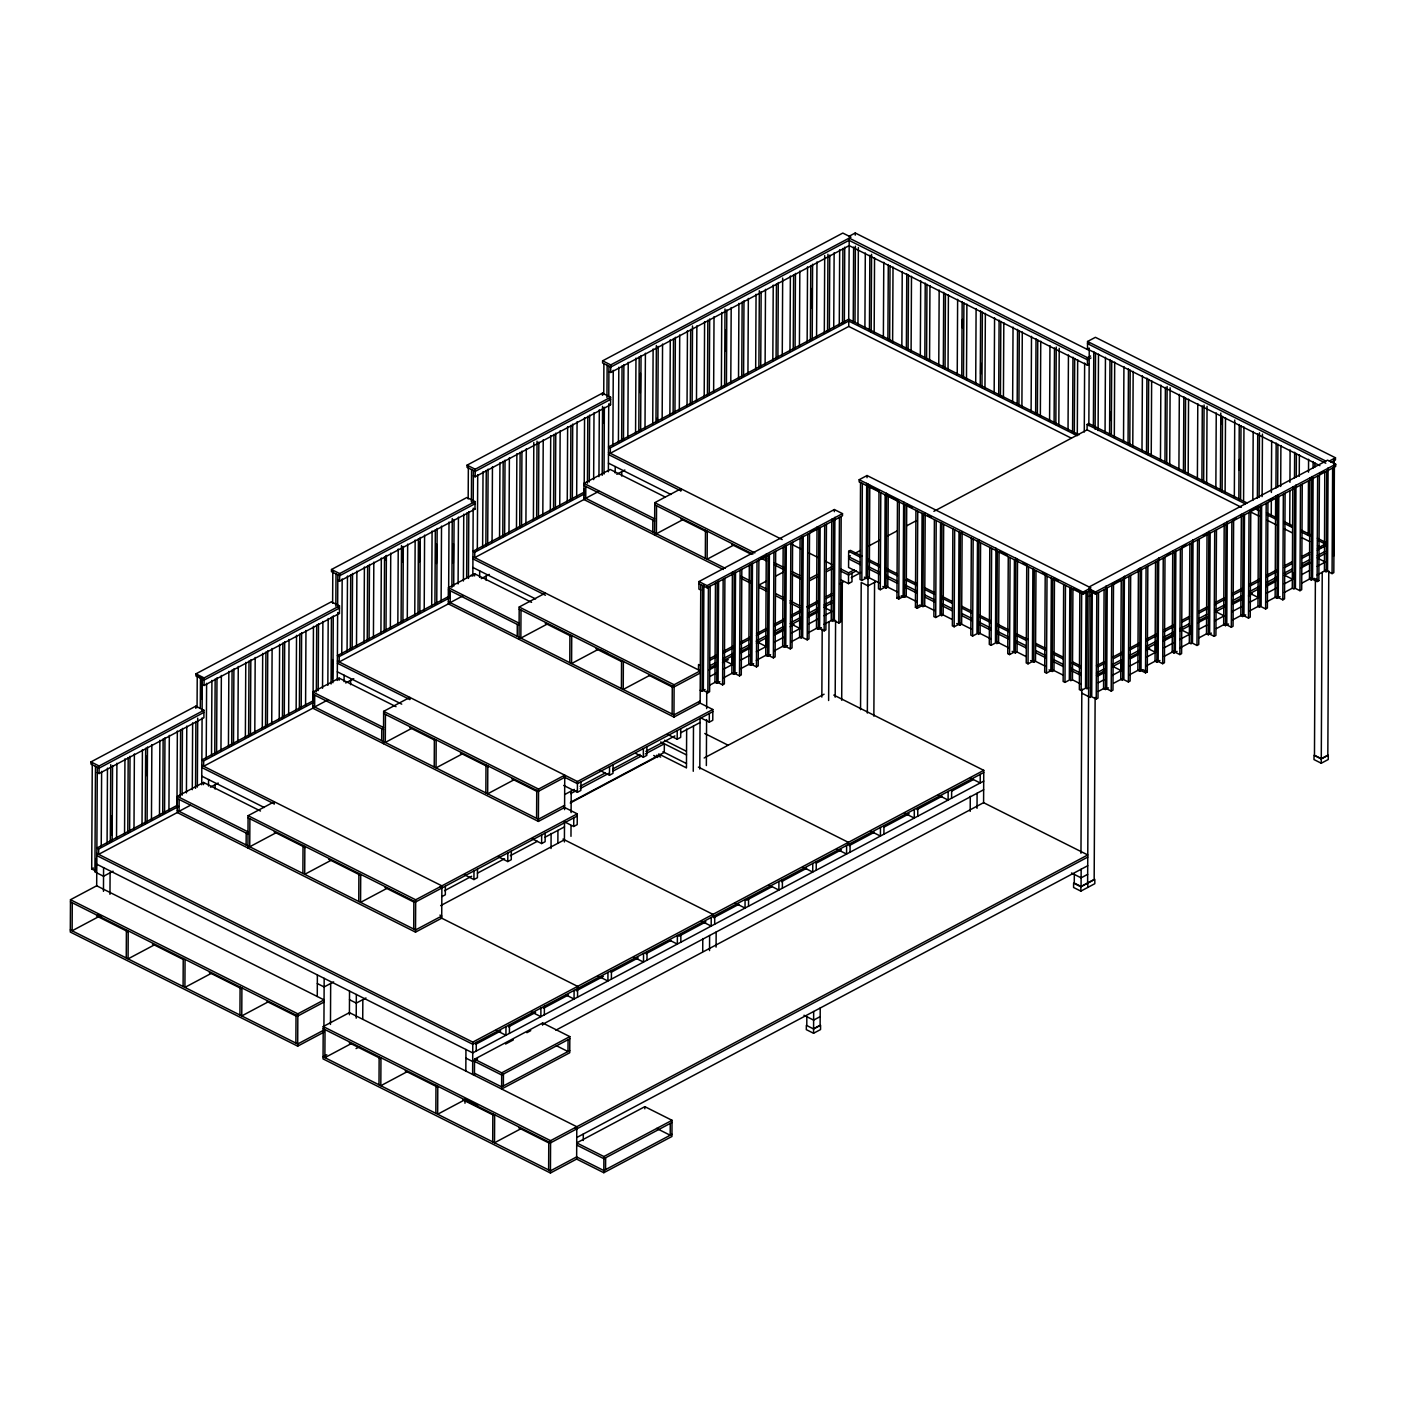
<?xml version="1.0" encoding="UTF-8"?>
<svg xmlns="http://www.w3.org/2000/svg" width="1406" height="1406" viewBox="0 0 1406 1406"><rect width="100%" height="100%" fill="white"/><g stroke="black" fill="none" stroke-linecap="round" stroke-linejoin="round"><path stroke-width="1.5" d="M70.476 899.717L297.844 1013.831L324.048 999.894L96.68 885.78L70.476 899.717L70.3 932.037L297.685 1046.152L323.89 1032.215M72.268 902.775L72.128 930.79L98.332 916.853M97.26 772.632L99.07 773.546L203.888 717.798L203.923 710.258L195.768 706.163L90.968 761.911L90.951 764.073L99.105 768.151L203.923 712.403M96.311 858.31L96.241 871.245L91.706 868.961L92.269 763.37M95.485 766.34L94.923 871.931L103.534 876.254L113.06 871.193M96.68 885.78L97.295 767.254M178.72 806.394L98.684 848.978L98.648 854.356L178.685 811.789M99.07 773.546L99.123 766.006L203.923 710.258M101.232 846.816L101.619 771.384M103.464 891.334L103.587 867.643M107.084 843.6L107.471 768.168M109.967 894.321L110.09 872.775M110.318 842.264L110.74 764.671M111.672 835.094L111.777 815.691M112.146 841.016L112.55 765.585M116.522 838.679L116.909 763.265M124.554 834.303L124.941 758.871M126.259 957.961L126.399 929.946M127.788 832.967L128.192 757.535M128.21 930.86L128.069 958.874L154.273 944.937M129.616 831.719L130.02 756.287M133.992 829.399L134.378 753.967M142.024 825.006L142.41 749.591M145.257 823.67L145.662 748.238M146.822 775.567L146.927 756.164M147.085 822.422L147.489 747.008M151.461 820.102L151.848 744.67M159.493 815.726L159.88 740.294M162.727 814.373L163.131 738.958M164.555 813.143L164.959 737.711M168.931 810.805L169.318 735.391M176.963 806.429L177.349 730.997M260.479 811.016L203.554 782.439L177.349 796.376L177.261 812.545L415.508 932.125L441.712 918.188L441.888 885.85L201.831 765.374M179.142 799.452L179.089 811.297L190.32 805.322M180.249 796.464L180.601 729.661M182.077 795.216L182.429 728.413M183.096 986.485L183.237 958.47M185.047 959.384L184.907 987.399L211.111 973.462M186.436 792.896L186.787 726.094M192.288 789.68L192.64 722.877M195.539 788.344L195.891 721.524M195.768 708.308L195.768 706.163M202.253 684.564L204.063 685.478L339.444 613.455L339.479 605.916L331.324 601.821L195.944 673.843L195.926 675.987L204.081 680.082L339.479 608.077L337.668 607.164M197.068 707.622L197.244 675.302L201.779 677.569M197.35 787.096L197.719 718.132M200.302 708.431L200.46 678.272M201.656 699.116L201.761 679.731M201.726 784.776L202.077 717.956M202.113 711.506L202.271 679.168M203.536 784.601L203.554 782.439M313.907 702.262L203.659 760.892L203.642 766.288L313.872 707.64M204.063 685.478L204.098 677.92L339.479 605.916M206.207 758.748L206.612 683.316M208.527 786.024L208.563 779.557M211.515 755.813L211.919 680.381M214.767 754.477L215.153 679.045M215.048 789.012L215.065 784.689M216.594 753.229L216.981 677.797M220.953 750.909L221.357 675.478M228.44 746.814L228.844 671.383M231.691 745.461L232.078 670.047M233.501 744.231L233.906 668.799M237.878 741.893L238.264 666.479M239.934 1015.027L240.092 986.994M241.902 987.908L241.762 1015.923L267.948 1001.986M245.365 737.816L245.769 662.384M246.12 844.953L246.191 833.09M247.931 848.011L248.089 815.691L274.293 801.754L274.293 803.898M248.616 736.463L249.003 661.048M249.899 818.749L249.741 846.764L275.945 832.827M250.426 735.215L250.83 659.801M254.802 732.895L255.189 657.481M262.289 728.8L262.694 653.386M265.541 727.464L265.927 652.033M267.351 726.217L267.755 650.802M271.727 723.897L272.114 648.465M279.214 719.802L279.601 644.37M282.448 718.466L282.852 643.034M284.276 717.218L284.68 641.786M288.652 714.898L289.038 639.466M296.139 710.803L296.525 635.371M295.875 1043.094L296.033 1015.079M299.373 709.468L299.777 634.036M297.685 1046.152L297.844 1013.831M301.2 708.22L301.605 632.788M302.888 873.442L303.046 845.428M304.856 846.324L304.698 874.339L330.902 860.402M305.577 705.9L305.963 630.468M396.017 706.673L339.11 678.114L312.905 692.051L312.817 708.202L538.393 821.42L564.597 807.483M313.063 701.805L313.45 626.373M314.698 695.109L314.645 706.972L327.739 699.995M316.35 691.84L316.702 625.037M318.178 690.592L318.512 623.789M317.264 996.485L317.369 974.938M322.536 688.272L322.888 621.47M576.636 1159.3L576.794 1126.733L349.426 1012.619L323.222 1026.556L323.046 1058.894L550.431 1173.008L576.636 1159.071L603.807 1172.709L671.945 1136.47L672.015 1120.301L644.844 1106.663L576.724 1142.902L603.895 1156.54L672.015 1120.301M323.89 1032.443L324.171 978.348M325.014 1029.631L324.874 1057.646L351.078 1043.709M327.844 685.337L328.196 618.535M337.809 580.221L339.619 581.135L475 509.13L475.035 501.573L466.88 497.496L331.5 569.5L331.482 571.662L339.637 575.739L475.017 503.735M331.078 684.001L331.429 617.199M330.463 1024.429L330.674 983.479M332.624 603.279L332.8 570.959M332.414 678.993L332.519 659.607M332.906 682.754L333.257 615.951M335.841 606.25L336.016 573.929M337.282 680.434L337.633 613.631M337.668 605.002L337.827 574.843M339.092 680.258L339.11 678.114M449.463 597.919L339.215 656.567L339.197 661.945L449.428 603.315M339.619 581.135L339.654 573.595L475.035 501.573M341.763 654.405L342.168 578.973M344.083 681.682L344.119 675.231M347.071 651.47L347.475 576.056M350.322 650.134L350.709 574.702M350.604 684.669L350.621 680.363M349.409 1014.78L349.532 991.072M352.133 648.887L352.537 573.455M356.509 646.567L356.896 571.135M356.21 1018.19L356.333 994.481M358.758 901.474L358.899 873.46M360.709 874.374L360.569 902.388L386.773 888.451M363.996 642.472L364.4 567.04M362.73 1019.016L362.836 999.613M367.247 641.136L367.634 565.704M369.057 639.888L369.462 564.456M373.434 637.568L373.82 562.136M380.921 633.473L381.325 558.041M379.005 1084.799L379.145 1056.785M381.676 740.611L381.747 728.765M380.956 1057.699L380.815 1085.713L407.019 1071.776M383.486 743.669L383.645 711.348L409.849 697.411L409.831 699.573M384.154 632.138L384.559 556.706M385.842 560.326L385.877 556.003M385.455 714.406L385.297 742.421L411.501 728.484M385.982 630.89L386.386 555.458M390.358 628.57L390.745 553.138M397.845 624.475L398.232 549.043M401.079 623.122L401.501 545.546M402.714 562.084L402.784 547.004M402.907 621.891L403.311 546.459M407.283 619.554L407.67 544.14M414.77 615.476L415.157 540.045M413.716 929.05L413.856 901.035M415.508 932.125L415.684 899.787L577.268 813.846L577.216 824.619L573.718 826.482L563.964 821.579M418.004 614.123L418.408 538.709M419.586 561.715L419.691 542.312M419.832 612.875L420.236 537.461M424.208 610.555L424.594 535.141M431.695 606.461L432.081 531.046M434.929 605.125L435.333 529.693M434.226 766.973L434.366 738.958M436.458 563.49L436.563 544.087M436.756 603.877L437.143 528.463M436.176 739.872L436.036 767.887L462.24 753.95M435.842 1113.341L435.983 1085.327M437.793 1086.223L437.653 1114.237L463.857 1100.3M441.115 601.557L441.519 526.125M445.368 886.149L445.333 894.778L441.836 896.624M531.573 602.348L474.666 573.771L448.461 587.708L448.373 603.877L673.949 717.078L700.135 703.141M448.619 597.462L449.006 522.048M450.254 590.784L450.201 602.629L463.295 595.652M451.906 587.497L452.257 518.55M453.33 563.103L453.435 543.7M453.716 586.267L454.068 519.447M458.092 583.929L458.444 517.127M463.4 581.012L463.752 514.192M473.347 475.896L475.158 476.792L610.555 404.787L610.591 397.248L602.436 393.153L467.056 465.158L467.038 467.319L475.193 471.414L610.573 399.392L608.763 398.496M466.651 577.515L466.985 512.856M464.982 1103.253L465.017 1098.947L477.689 1105.309M468.18 498.954L468.356 466.616M465.825 1071.038L465.948 1049.491M468.462 578.428L468.813 511.608M471.397 501.924L471.572 469.586M473.172 509.288L472.838 576.091L471.01 575.195M473.207 502.821L473.383 470.5M474.648 575.933L474.666 573.771M585.019 493.594L474.771 552.224L474.736 557.62L584.984 498.972M475.158 476.792L475.21 469.252L610.591 397.248M472.627 1074.465L472.785 1042.127L983.761 770.347L983.585 802.668L555.845 1030.194M464.173 874.655L473.927 879.558L473.98 870.947M474.437 1075.362L474.525 1059.21L542.646 1022.97L569.817 1036.609L569.746 1052.76L501.608 1089L501.696 1072.848L569.817 1036.609M477.319 550.062L477.724 474.648M476.23 1051.055L476.283 1042.426M477.478 869.084L477.425 877.696L473.927 879.558M479.639 577.356L479.674 570.889M482.627 547.145L483.031 471.713M485.878 545.792L486.265 470.377M486.16 580.397L486.177 576.021M485.861 792.896L486.001 764.882M487.689 544.544L488.093 469.129M487.812 765.795L487.671 793.81L513.875 779.873M492.065 542.224L492.452 466.81M492.698 1141.865L492.838 1113.851M494.648 1114.765L494.508 1142.779L520.712 1128.842M499.552 538.129L499.938 462.715M502.786 536.793L503.19 461.361M504.613 535.545L505.018 460.131M503.366 1085.924L503.436 1074.061M505.967 1026.626L505.932 1035.255L496.142 1030.334M508.99 533.226L509.376 457.794M498.023 856.658L507.777 861.562L507.83 852.932M509.429 1033.392L509.464 1024.781M511.309 851.069L511.274 859.699L507.777 861.562M516.477 529.131L516.863 453.716M517.232 636.268L517.285 624.422M519.025 639.343L519.201 607.005L545.405 593.068M519.71 527.795L520.115 452.363M520.993 610.081L520.853 638.096L547.057 624.159M521.538 526.547L521.942 451.115M525.914 524.227L526.301 448.795M533.401 520.132L533.805 442.556M536.635 518.796L537.039 441.22M536.582 818.362L536.74 790.348M538.463 517.549L538.85 442.117M538.393 821.42L538.551 789.1L564.755 775.163L564.579 809.645M542.821 515.229L543.226 439.797M540.906 1008.049L540.871 1016.661L531.081 1011.758M531.872 838.661L541.626 843.547L541.662 834.936M542.628 1025.115L542.646 1022.97M544.35 1014.816L544.403 1006.186M545.159 833.073L545.124 841.702L541.626 843.547M550.326 511.134L550.713 435.702M548.621 1169.933L548.779 1141.918M551.029 848.503L551.117 833.424M553.56 509.798L553.964 434.366M550.431 1173.008L550.59 1140.67L1087.769 854.953L983.585 802.668M555.388 508.55L555.774 433.118M557.866 843.284L557.936 830.366M559.746 506.23L560.15 430.798M564.404 841.966L564.509 822.563M567.251 502.135L567.637 426.703M570.485 500.8L570.889 425.368M569.782 662.648L569.922 634.633M568.059 1039.684L568.006 1051.547L556.354 1045.695M572.312 499.552L572.699 424.12M571.732 635.53L571.592 663.544L597.796 649.607M570.977 836.324L571.029 825.55M571.1 812.615L571.205 791.068M573.718 826.482L573.771 817.853M574.105 990.386L574.052 999.016L566.231 995.079M576.671 497.214L577.075 421.8M563.718 785.444L577.391 792.299L577.444 781.525L712.824 709.503L712.772 720.294L709.274 722.139L701.471 718.22M577.55 997.153L577.602 986.379L440.535 917.591M580.924 781.824L580.871 790.436L577.391 792.299M665.179 497.021L610.204 469.446L584.017 483.383L583.929 499.534L723.282 569.483M584.158 495.281L584.193 488.813M584.211 484.508L584.562 417.705M585.81 486.441L585.74 498.286L598.851 491.327M583.262 1140.494L583.297 1134.027M587.462 483.172L587.796 416.369M589.272 481.924L589.624 415.121M593.648 479.604L594 412.802M598.956 476.669L599.308 409.867M602.418 395.314L602.436 393.153M602.612 360.832L610.766 364.91L850.964 237.157L842.809 233.062L602.612 360.832L602.594 362.976L610.749 367.071L849.013 240.338L1087.453 359.813L1090.951 357.95M602.19 475.333L602.559 406.369M603.772 422.907L603.859 407.828M603.736 394.611L603.895 364.435M604.018 474.086L604.369 407.283M606.953 397.582L607.128 365.261M603.807 1172.709L603.895 1156.54M608.376 471.766L608.728 404.963M608.78 396.334L608.939 366.158M605.564 1169.616L605.635 1157.771M1077.26 435.719L848.767 321.06L610.327 447.881L610.292 453.277L848.749 326.438L1071.372 438.18M608.903 371.553L610.714 372.467L610.766 364.91M607.954 972.39L607.902 981.019L598.13 976.098M599.729 770.33L609.483 775.216L609.536 766.604M612.875 445.737L613.262 370.305M611.399 979.156L611.434 970.527M613.016 764.741L612.981 773.37L609.483 775.216M615.195 473.014L615.23 466.546M618.412 442.679L618.816 367.247M621.663 441.343L622.05 365.911M621.698 476.054L621.733 471.678M621.417 688.553L621.557 660.539M623.473 440.096L623.877 364.664M623.368 661.453L623.227 689.467L649.431 675.53M627.849 437.776L628.236 362.344M635.565 433.558L635.969 358.126M638.816 432.204L639.203 356.79M640.328 392.731L640.433 373.328M640.644 430.957L641.031 355.542M635.53 753.3L643.333 757.219L643.368 748.607M645.003 428.637L645.407 353.222M643.544 953.461L643.491 962.073L633.719 957.17M644.827 1108.824L644.844 1106.663M646.865 746.744L646.83 755.356L643.333 757.219M646.988 960.228L647.041 951.598M652.736 424.419L653.122 349.004M652.788 531.943L652.841 520.079M654.581 535.001L654.757 502.68L680.961 488.743L680.943 490.887M655.969 423.083L656.374 345.507M656.549 505.738L656.409 533.753L682.613 519.816M657.287 422.38L657.305 418.074M657.797 421.835L658.184 346.421M662.156 419.515L662.56 344.083M669.889 415.297L670.275 339.865M673.123 413.962L673.527 338.53M672.138 714.02L672.279 686.005M670.258 1123.394L670.205 1135.24L656.62 1128.42M674.95 412.714L675.355 337.282M673.949 717.078L674.107 684.757L700.311 670.82L472.926 556.706M667.411 734.319L677.182 739.222L677.217 730.593M679.326 410.394L679.713 334.962M677.393 935.465L677.341 944.076L669.52 940.157M680.715 728.73L680.68 737.359L677.182 739.222M680.838 942.213L680.873 933.602M687.042 406.176L687.446 330.744M686.462 767.869L686.655 729.081M690.293 404.84L690.68 329.408M692.104 403.592L692.508 325.999M693.263 771.279L693.492 726.023M696.48 401.272L696.866 325.841M698.501 669.906L698.536 664.528L700.346 665.425M698.958 583.701L707.113 587.796L842.493 515.791L842.493 513.629L834.356 509.534L698.958 581.557L698.923 589.096L700.733 590.01M699.801 769.029L700.065 718.238M700.135 703.351L700.768 584.615M700.206 690.223L702.016 691.119L702.578 585.529M704.195 397.054L704.599 321.623M703.879 584.826L703.334 690.434L707.868 692.701L709.608 691.77L710.171 586.179M702.719 951.493L702.789 938.558M705.32 558.305L705.478 530.29M707.446 395.701L707.833 320.287M707.113 587.796L707.113 585.652L842.493 513.629M707.288 531.204L707.13 559.219L733.334 545.282M706.357 765.549L706.585 719.573M706.656 708.624L706.743 691.102M709.274 394.471L709.661 319.039M707.868 692.701L708.413 587.11M709.274 722.139L709.327 713.527M709.538 950.597L709.608 935.5M713.633 392.133L714.02 316.719M711.225 917.45L711.19 926.079L701.418 921.176M712.983 916.519L712.983 914.375L562.98 839.083M715.478 583.244L714.951 682.367L716.761 683.281L719.819 681.664M714.687 924.217L714.723 915.587M716.761 683.281L717.288 581.996M716.076 947.117L716.164 932.02M718.607 581.293L718.079 682.595L722.596 684.863L724.354 683.931L724.898 578.341M721.366 387.915L721.753 312.501M722.596 684.863L723.159 579.272M724.6 386.58L725.004 309.004M726.094 351.412L726.199 329.848M726.427 385.332L726.814 309.918M730.786 383.012L731.19 307.58M732.403 572.084L731.876 673.369L733.686 674.282L736.744 672.648M732.403 655.899L732.35 664.528L722.561 659.607M733.686 674.282L734.213 572.998M735.531 572.295L735.004 673.579L739.521 675.864L741.278 674.933L741.823 569.325M738.519 378.794L738.906 303.362M739.521 675.864L740.083 570.256M741.753 377.458L742.157 302.026M743.581 376.21L743.967 300.779M745.075 899.453L745.039 908.065L735.285 903.179M747.939 373.891L748.344 298.459M749.31 565.247L748.8 664.37L750.611 665.284L753.669 663.65M748.519 906.22L748.572 897.59M750.611 665.284L751.138 563.999M752.456 563.296L751.911 664.581L756.446 666.866L758.203 665.934L758.906 559.272M755.672 369.673L756.059 294.241M756.446 666.866L757.008 561.258M758.906 368.337L759.328 290.743M760.734 367.089L761.138 291.657M765.11 364.769L765.497 289.337M766.252 554.087L765.725 655.372L767.535 656.286L770.593 654.651M766.252 637.902L766.2 646.514L756.393 641.593M767.535 656.286L768.063 555.001M769.381 554.298L768.836 655.583L773.37 657.85L775.11 656.936L775.673 551.328M772.825 360.551L773.23 285.119M773.37 657.85L773.933 552.259M776.077 359.198L776.464 283.784M777.887 357.968L778.291 282.536M778.924 881.457L778.871 890.068L769.135 885.182M782.263 355.63L782.667 278.054M783.16 547.233L782.65 646.373L784.46 647.287L787.518 645.653M782.369 888.205L782.421 879.594M784.46 647.287L784.987 545.985M786.288 545.3L785.761 646.584L790.295 648.851L792.035 647.92L792.597 542.329M789.979 351.412L790.383 275.998M790.295 648.851L790.84 543.261M793.23 350.076L793.617 274.645M795.058 348.829L795.445 273.414M799.416 346.509L799.821 271.077M800.084 538.234L799.575 637.375L801.385 638.271L801.912 536.987M800.102 619.888L800.049 628.517L790.242 623.596M803.213 536.301L802.685 637.586L807.22 639.853L808.96 638.922L809.522 533.331M807.149 342.291L807.536 266.859M807.22 639.853L807.765 534.262M806.78 1025.325L806.833 1016.714M810.383 340.955L810.787 265.523M811.86 307.932L811.965 288.529M812.211 339.707L812.598 264.275M812.773 863.442L812.721 872.072L802.984 867.186M816.57 337.387L816.974 261.955M813.564 1033.269L820.542 1029.561L820.577 1025.255L813.582 1028.964L806.341 1025.325L806.323 1029.649L813.564 1033.269L813.67 1011.494M817.027 527.074L816.482 628.359L818.31 629.273L821.35 627.656M816.218 870.209L816.271 861.579M818.31 629.273L818.837 527.988M820.137 527.285L819.61 628.587L824.144 630.855L825.884 629.923L826.447 524.333M820.225 1008.014L820.12 1025.255L813.582 1028.735M821.842 697.095L822.194 629.22M824.303 333.169L824.707 255.593M824.144 630.855L824.689 525.246M827.536 331.834L827.941 254.24M829.364 330.586L829.751 255.154M828.626 700.504L829.048 621.68M831.754 519.236L831.227 620.521L833.037 621.434L833.565 520.15M833.723 328.266L834.127 252.834M834.338 511.696L834.356 509.534M834.9 517.303L834.356 620.731L838.872 623.016L840.63 622.085L841.175 516.494M835.182 697.2L835.586 620.398M839.277 325.208L839.663 249.776M838.872 623.016L839.435 517.408M842.51 323.855L842.915 248.44M841.702 700.258L842.317 582.4M844.338 322.624L844.725 247.192M848.749 326.438L848.767 321.06M848.697 320.287L849.206 238.089L1087.471 357.651L1090.599 355.982M846.623 845.445L846.57 854.057L836.798 849.154M840.683 579.711L848.486 583.631L848.556 572.84L854.356 569.764M862.124 556.249L850.402 550.361L848.662 551.293L848.574 567.462L860.296 573.332M848.363 844.514L848.38 842.352L698.395 767.096M850.068 852.212L850.103 843.582M853.231 322.572L853.635 247.14M852.036 573.138L851.983 581.768L848.486 583.631M854.989 321.64L855.375 246.208M855.252 235.154L855.252 232.992L1089.474 350.533M857.959 325.102L858.363 247.509M859.189 479.71L1083.042 592.067L1090.915 587.884L867.045 475.527L859.189 479.71L859.171 481.871L1083.042 594.211L1090.898 590.028M860.525 482.557L860.033 579.518L861.843 580.432L866.201 578.112L866.694 483.295M860.542 709.643L861.21 582.453L868.012 585.863L875.762 581.733M861.843 580.432L862.335 483.453M864.901 328.424L865.305 252.992M867.027 477.689L867.045 475.527M864.391 577.198L867.555 578.797L868.064 483.98M867.344 713.053L868.047 577.233L879.805 583.139M869.435 330.691L869.839 255.277M869.787 485.193L869.312 577.866L867.555 578.797M871.175 331.921L871.579 254.345M874.163 333.222L874.55 257.808M873.864 716.146L874.567 582.365M878.996 491.819L878.486 588.798L880.297 589.712L884.673 587.374L885.147 494.719M880.297 589.712L880.806 492.733M880.455 827.449L880.42 836.06L870.648 831.157M883.372 337.686L883.776 262.272M883.917 834.197L883.952 825.586M882.863 586.478L886.026 588.06L886.518 493.242M887.907 339.971L888.293 264.539M888.24 496.617L887.784 587.128L886.026 588.06M889.647 341.201L890.033 265.769M892.617 342.502L893.021 267.07M903.636 501.819L903.144 596.654L898.768 598.974L896.958 598.06L897.467 501.081M898.768 598.974L899.278 501.995M901.844 346.966L902.23 271.534M901.316 595.74L904.497 597.322L904.972 504.666M906.378 349.233L906.765 273.801M906.729 503.735L906.237 596.408L904.497 597.322M908.1 350.463L908.504 275.031M911.088 351.764L911.492 276.332M914.304 809.434L914.269 818.064L904.533 813.178M922.09 513.243L921.598 605.916L917.239 608.236L915.429 607.322L915.939 510.36M917.239 608.236L917.749 511.257M917.749 816.201L917.802 807.571M920.315 356.228L920.702 280.796M915.429 607.322L919.788 605.002L922.969 606.601L923.443 513.928M924.832 358.495L925.236 283.081M922.969 606.601L924.709 605.67L925.201 512.997M926.572 359.725L926.958 284.293M929.559 361.026L929.946 285.611M934.392 519.622L933.883 616.601L935.711 617.498L940.069 615.178L940.561 522.522M935.711 617.498L936.203 520.536M938.769 365.49L939.173 290.075M941.915 523.19L941.422 615.863L943.18 614.932L943.654 524.42M943.303 367.774L943.69 292.343M945.043 369.005L945.43 293.573M948.031 370.305L948.417 294.873M948.154 791.437L948.101 800.049L938.364 795.163M952.864 528.884L952.354 625.863L954.164 626.777L958.54 624.457L959.015 531.784M951.598 798.204L951.651 789.574M954.164 626.777L954.674 529.798M957.24 374.769L957.627 299.337M956.73 623.543L959.894 625.125L960.386 532.47M961.774 377.036L962.161 301.605M962.407 328.02L962.442 319.39M962.126 531.538L961.634 624.211L959.894 625.125M963.497 378.267L963.901 302.835M966.484 379.567L966.889 304.135M971.335 538.164L970.825 635.125L972.636 636.039L976.994 633.719L977.486 541.046M970.193 811.367L970.281 796.288M972.636 636.039L973.145 539.06M975.711 384.031L976.098 308.599M977.029 808.309L977.1 793.23M978.857 539.588L978.365 634.405L980.105 633.473L980.58 542.962M980.228 386.299L980.632 310.884M980.685 373.926L980.738 363.152M981.968 387.529L982.372 312.097M980.246 774.355L980.21 782.984L970.439 778.08M984.956 388.829L985.36 313.415M989.789 547.426L989.297 644.405L991.107 645.301L995.466 642.981L995.958 548.164M991.107 645.301L991.617 548.34M994.165 393.293L994.569 317.879M997.311 550.994L996.819 643.667L998.576 642.735L999.051 552.224M998.699 395.578L999.104 320.146M1000.439 396.808L1000.826 321.376M1003.427 398.109L1003.814 322.677M1008.26 556.688L1007.75 653.667L1009.561 654.581L1013.937 652.261L1014.429 559.588M1009.561 654.581L1010.07 557.602M1012.636 402.573L1013.041 327.141M1012.127 651.347L1015.29 652.929L1015.782 558.112M1017.171 404.84L1017.557 329.408M1017.522 559.342L1017.048 652.015L1015.29 652.929M1018.911 406.07L1019.297 330.638M1021.898 407.371L1022.285 331.939M1026.732 565.968L1026.222 662.929L1028.032 663.843L1032.408 661.523L1032.883 568.85M1028.032 663.843L1028.542 566.864M1031.108 411.835L1031.494 336.403M1030.598 660.609L1033.762 662.208L1034.254 569.535M1035.642 414.102L1036.029 338.688M1035.976 570.766L1035.501 661.277L1033.762 662.208M1037.364 415.332L1037.769 339.901M1040.352 416.633L1040.756 341.219M1045.203 575.23L1044.693 672.209L1046.503 673.105L1050.862 670.785L1051.354 578.13M1046.503 673.105L1047.013 576.144M1049.579 421.097L1049.966 345.683M1049.052 669.889L1052.233 671.47L1052.707 578.797M1054.096 423.382L1054.5 347.95M1054.465 577.884L1053.973 670.539L1052.233 671.47M1055.836 424.612L1056.24 347.018M1058.823 425.913L1059.228 348.319M1063.657 584.492L1063.147 681.471L1064.975 682.385L1069.333 680.065L1069.825 587.392M1064.975 682.385L1065.467 585.406M1068.033 430.377L1068.437 354.945M1071.179 588.077L1070.687 680.732L1072.444 679.819L1072.919 589.307M1072.567 432.644L1072.971 357.212M1074.307 433.874L1074.694 358.442M1074.325 874.427L1074.272 883.056L1081.073 886.465L1094.167 879.488L1095.133 697.464M1077.295 435.175L1077.681 359.743M1079.861 592.629L1079.351 689.608L1081.161 690.504L1085.537 688.184L1086.047 591.205L1081.671 593.543L1081.161 690.504M1080.845 891.123L1080.862 886.799L1094.835 879.365L1094.817 883.689L1080.845 891.123L1073.586 887.485L1073.604 883.161L1080.862 886.799M1080.968 853.249L1081.829 688.835M1081.073 886.465L1081.161 869.224M1083.042 594.211L1083.042 592.067M1084.272 432.046L1084.641 363.082M1247.052 502.926L1088.859 423.54L1087.119 424.471L1087.084 429.849L1241.357 507.285M849.171 245.628L1087.418 365.209L1087.471 357.651M1319.9 465.667L1087.506 349.039L1087.541 341.5L1095.415 337.317L1335.472 457.794L1335.454 459.955L1330.884 462.398M1087.4 591.891L1086.891 688.87L1088.648 687.938M1088.842 425.684L1089.246 349.268M1087.629 882.968L1089.158 588.815L1095.502 591.996L1335.7 464.226L1335.682 466.388L1095.485 594.14L1089.158 590.959M1087.822 887.397L1087.84 883.091M1090.968 591.873L1090.406 697.464L1081.794 693.158M1093.393 425.772L1093.78 351.553M1095.116 429.217L1095.52 352.801M1095.485 594.14L1095.502 591.996M1096.241 699.046L1096.803 593.455L1092.269 591.17L1091.724 696.778L1096.241 699.046L1097.998 698.114L1098.543 592.524M1098.104 430.57L1098.508 354.154M1104.097 589.466L1103.569 688.606L1105.38 689.502L1108.438 687.885M1105.063 432.749L1105.45 357.317M1105.38 689.502L1105.924 586.074M1107.225 587.532L1106.698 688.817L1111.215 691.084L1112.972 690.153L1113.517 584.562M1109.58 435.016L1109.984 359.584M1110.037 420.482L1110.09 411.853M1111.338 434.085L1111.724 360.815M1111.215 691.084L1111.777 585.494M1114.308 437.547L1114.694 362.115M1121.25 580.344L1120.723 679.467L1122.533 680.381L1123.078 579.096M1121.25 661.998L1121.215 670.627L1113.394 666.708M1123.517 442.011L1123.921 366.579M1124.396 576.249L1123.851 679.678L1128.385 681.963L1130.125 681.031L1130.67 575.441M1128.051 444.278L1128.456 368.864M1128.385 681.963L1128.93 576.355M1129.791 445.509L1130.178 370.094M1132.779 446.809L1133.166 371.395M1138.421 569.061L1137.876 670.346L1139.704 671.26L1142.762 669.625L1147.278 671.91L1147.841 566.302M1139.704 671.26L1140.231 567.813M1141.988 451.273L1142.393 375.859M1141.531 569.272L1141.004 670.557L1145.538 672.841L1147.278 671.91M1145.538 672.841L1146.083 567.233M1146.523 453.558L1146.909 378.126M1148.263 454.788L1148.649 379.356M1151.233 456.089L1151.637 380.657M1155.556 562.084L1155.047 661.224L1156.857 662.138L1159.915 660.504M1155.574 643.755L1155.521 652.366L1145.767 647.463M1156.857 662.138L1157.384 560.836M1158.702 557.989L1158.157 661.435L1162.692 663.702L1164.432 662.771L1164.994 557.18M1160.46 460.553L1160.846 385.121M1162.692 663.702L1163.254 558.112M1164.976 462.82L1165.381 387.388M1166.716 464.05L1167.121 386.474M1169.704 465.351L1170.108 387.775M1172.727 550.8L1172.2 652.103L1174.01 652.999L1177.068 651.382M1174.01 652.999L1174.537 551.714M1175.855 551.029L1175.328 652.314L1179.845 654.581L1181.602 653.649L1182.147 548.059M1178.913 469.815L1179.318 394.383M1179.845 654.581L1180.407 548.99M1183.448 472.082L1183.852 396.668M1185.188 473.312L1185.574 397.898M1188.175 474.613L1188.562 399.199M1179.634 648.131L1189.318 642.981L1189.88 543.841M1189.88 625.494L1189.845 634.124L1180.073 629.22M1191.69 542.593L1191.163 643.878L1189.353 642.964M1193.026 539.746L1192.481 643.175L1196.998 645.459L1198.756 644.528L1199.3 538.937M1197.385 479.077L1197.789 403.663M1196.998 645.459L1197.561 539.851M1201.919 481.362L1202.306 405.93M1203.659 482.592L1204.063 404.998M1206.647 483.892L1207.051 406.299M1207.051 532.558L1206.506 633.842L1208.316 634.756L1211.374 633.122M1208.316 634.756L1208.861 531.31M1210.162 532.769L1209.635 634.053L1214.169 636.338L1215.909 635.407L1216.471 529.798M1214.169 636.338L1214.714 530.73M1215.856 488.357L1216.243 412.925M1220.39 490.624L1220.795 413.048M1221.111 424.366L1221.164 415.737M1222.113 491.854L1222.517 416.422M1224.204 523.436L1223.677 624.721L1225.487 625.635L1228.545 624M1225.101 493.155L1225.505 417.723M1225.487 625.635L1226.014 524.333M1227.333 521.485L1226.788 624.932L1231.322 627.199L1233.062 626.268L1233.624 520.677M1231.322 627.199L1231.867 521.608M1234.327 497.619L1234.732 420.043M1238.844 499.886L1239.248 424.471M1239.389 470.272L1239.442 459.498M1240.602 498.972L1240.988 425.702M1241.357 514.297L1240.83 615.6L1242.64 616.496L1245.698 614.879M1242.64 616.496L1243.168 515.211M1243.589 500.272L1243.958 427.002M1244.486 514.526L1243.941 615.81L1248.475 618.078L1250.233 617.146L1250.778 511.556M1248.475 618.078L1249.038 512.487M1252.816 500.431L1253.185 431.466M1257.368 498.392L1257.72 433.733M1258.511 507.338L1257.983 606.461L1259.794 607.374L1260.321 506.09M1258.511 588.991L1258.458 597.62L1248.704 592.717M1259.126 497.46L1259.46 432.802M1261.639 505.387L1261.112 606.671L1265.628 608.956L1267.386 608.025L1267.931 502.434M1262.113 496.599L1262.447 434.103M1265.628 608.956L1266.191 503.348M1271.252 516.16L1271.34 498.919M1271.376 492.452L1271.657 440.728M1275.664 496.054L1275.137 597.339L1276.947 598.253L1280.005 596.619M1275.787 518.427L1275.892 499.042M1275.945 488.251L1276.173 442.995M1276.947 598.253L1277.492 494.807M1277.685 487.337L1277.913 444.226M1278.792 496.265L1278.265 597.55L1282.799 599.835L1284.539 598.903L1285.084 493.295M1280.69 486.476L1280.901 445.526M1282.799 599.835L1283.344 494.227M1289.724 525.422L1289.9 490.94M1289.952 482.328L1290.11 449.99M1292.835 486.933L1292.29 588.218L1294.1 589.132L1294.645 487.829M1292.817 572.892L1292.782 579.36L1284.979 575.441M1294.504 478.128L1294.645 452.275M1295.963 484.982L1295.418 588.429L1299.952 590.696L1301.692 589.764L1302.255 484.174M1296.262 477.196L1296.385 453.505M1299.249 476.353L1299.372 454.806M1299.952 590.696L1300.497 485.105M1308.195 534.684L1308.476 480.817M1308.511 472.188L1308.582 459.27M1309.988 477.794L1309.461 579.096L1311.271 579.993L1314.329 578.376L1318.846 580.643L1319.408 475.052M1311.271 579.993L1311.816 476.564M1313.099 478.022L1312.571 579.307L1317.106 581.574L1318.846 580.643M1313.081 468.005L1313.116 461.537M1314.821 467.073L1314.856 462.767M1315.383 579.834L1314.469 755.286L1321.271 758.695L1327.826 755.215L1328.775 570.994M1317.106 581.574L1317.65 475.984M1321.253 763.23L1328.248 759.521L1328.266 755.215L1321.271 758.924L1314.03 755.286L1314.012 759.591L1321.253 763.23L1322.238 572.295M1324.768 471.713L1324.434 571.117L1326.245 572.031L1326.772 470.746M1328.09 467.899L1327.545 571.346L1332.08 573.613L1333.819 572.681L1334.382 467.091M1332.08 573.613L1332.624 468.005M1333.591 556.249L1334.101 459.27M849.154 236.243L855.252 232.992M610.714 372.467L848.978 245.734M616.812 474.297L624.862 470.026M585.142 491.643L472.961 551.31L474.771 552.224M481.256 578.639L489.288 574.369M449.586 595.986L337.405 655.653L339.215 656.567M345.7 682.965L353.75 678.694M314.03 700.329L201.849 759.996L203.659 760.892M210.443 787.149L218.194 783.037M176.91 805.497L96.873 848.064L98.684 848.978M91.706 868.961L93.464 868.029M1089.281 342.73L1087.541 343.644L1325.788 463.224M1087.506 349.039L1089.263 348.108M1087.418 365.209L1089.175 364.277M764.565 556.055L760.699 558.112L766.621 560.976M810.981 531.363L814.847 529.306M758.783 585.124L766.27 581.153M775.62 576.179L783.107 572.189M850.384 555.757L848.626 556.688L860.349 562.558M854.444 553.595L860.261 550.502M868.012 546.389L879.629 540.203M887.379 536.073L897.063 530.923M906.747 525.774L916.431 520.624M933.865 511.345L1086.891 429.955M809.715 578.516L817.202 574.527M826.57 569.553L832.176 566.565M809.715 580.678L817.202 576.688M826.552 571.715L832.176 568.727M856.289 570.889L848.539 575.001L840.735 571.082M839.646 583.824L843.512 581.75M851.263 577.638L860.947 572.488M710.135 658.342L715.935 655.266M723.668 651.154L733.334 646.004M741.085 641.892L750.751 636.742M756.551 633.667L766.217 628.517M773.95 624.405L783.634 619.255M791.367 615.143L801.033 609.993M806.833 606.917L818.433 600.749M826.183 596.619L831.983 593.543M710.012 660.293L715.812 657.2M723.545 653.087L733.229 647.938M740.962 643.825L750.628 638.693M756.428 635.6L766.094 630.45M773.827 626.338L783.511 621.188M791.244 617.076L800.91 611.944M808.643 607.831L818.327 602.682M826.06 598.569L831.86 595.476M709.977 665.671L715.777 662.595M723.528 658.483L733.194 653.333M740.927 649.221L750.593 644.071M756.393 640.978L766.077 635.846M773.81 631.733L783.476 626.584M791.209 622.471L800.893 617.322M808.626 613.209L818.292 608.06M824.092 604.984L831.825 600.872M700.293 672.982L674.107 686.919L519.183 609.167M709.977 667.832L715.777 664.739M723.51 660.627L733.176 655.477M740.909 651.365L750.593 646.233M756.393 643.14L766.059 637.99M773.792 633.878L783.458 628.746M791.209 624.615L800.875 619.484M808.608 615.371L818.274 610.222M824.074 607.128L831.825 603.016M708.94 669.959L716.673 665.846M722.473 662.753L728.273 659.66M739.872 653.491L749.556 648.359M774.688 634.985L784.355 629.835M790.172 626.742L794.038 624.686M807.571 617.498L817.238 612.348M709.925 676.444L715.724 673.369M723.457 669.256L733.141 664.107M740.874 659.994L750.54 654.845M756.34 651.769L766.006 646.619M773.757 642.507L783.423 637.357M791.156 633.245L800.822 628.095M808.555 623.983L818.239 618.851M824.039 615.758L831.772 611.645M709.889 685.074L715.689 681.98M723.422 677.868L733.088 672.718M740.821 668.606L750.505 663.474M756.305 660.381L767.904 654.212M773.704 651.119L783.37 645.987M791.121 641.857L800.787 636.725M808.52 632.612L818.187 627.463M823.986 624.369L833.67 619.238M702.016 691.119L705.074 689.502M700.153 700.996L673.949 714.933L448.373 601.715M896.958 598.06L899.875 596.513M564.755 777.307L538.551 791.244L383.627 713.51M712.807 711.664L577.427 783.669L563.771 776.815M564.667 794.548L574.333 789.399M580.133 786.323L605.265 772.949M613.016 768.836L640.082 754.424M645.881 751.349L674.898 735.918M680.697 732.825L700.047 722.543M570.713 793.599L576.442 790.559M580.256 788.52L608.921 773.282M612.752 771.244L641.4 755.989M645.231 753.967L664.335 743.809L664.282 752.421L570.66 802.211M564.597 805.322L538.393 819.259L312.835 706.058M570.274 802.984L660.644 754.917M577.268 816.007L415.666 901.949L248.089 817.835M444.577 890.666L471.66 876.254M477.46 873.161L504.526 858.767M510.343 855.674L537.408 841.28M545.141 837.168L564.491 826.869M704.16 757.992L824.074 694.212M440.64 905.64L564.421 839.804M333.644 981.898L324.118 986.959L317.334 983.55M1089.088 586.97L1327.545 460.149L1335.7 464.226M1329.355 461.045L1335.472 457.794M324.048 1002.056L297.844 1015.993L70.458 901.861M1089.123 596.355L1090.863 595.423M1112.199 584.088L1119.949 579.957M1166.47 555.212L1170.354 553.156M1181.989 546.952L1185.856 544.895M1203.308 535.616L1207.192 533.559M1232.394 520.15L1236.261 518.093M1249.829 510.87L1257.597 506.74M1269.214 500.554L1273.098 498.497M1319.619 473.752L1323.503 471.678M365.964 997.961L356.28 1003.111L349.479 999.701M323.89 1030.071L297.685 1044.008L70.318 929.893M326.807 1054.746L323.064 1056.732L550.449 1170.847L576.636 1156.91L603.824 1170.548L671.945 1134.308M356.052 1048.595L359.549 1046.732M1096.416 665.811L1104.167 661.699M1111.918 657.569L1121.619 652.419M1129.37 648.289L1139.071 643.14M1146.821 639.009L1156.505 633.842M1164.273 629.73L1173.957 624.563M1181.708 620.45L1189.476 616.32M1199.16 611.171L1206.91 607.04M1214.679 602.91L1224.362 597.761M1232.113 593.631L1241.814 588.481M1249.565 584.351L1259.266 579.202M1267.017 575.072L1276.701 569.922M1284.469 565.792L1292.219 561.662M1301.903 556.512L1309.671 552.382M1317.422 548.27L1325.173 544.14M1098.227 666.725L1104.044 663.632M1113.745 658.483L1121.496 654.352M1129.246 650.222L1138.948 645.073M1146.698 640.943L1156.382 635.793M1164.133 631.663L1173.834 626.514M1181.585 622.383L1189.335 618.253M1199.037 613.104L1206.787 608.974M1214.538 604.861L1224.239 599.694M1231.99 595.582L1241.691 590.415M1249.442 586.302L1259.126 581.135M1266.894 577.022L1276.578 571.855M1284.328 567.743L1292.096 563.613M1301.78 558.463L1309.531 554.333M1317.299 550.203L1325.05 546.073M1096.452 673.052L1104.202 668.922M1111.935 664.81L1121.637 659.66M1129.211 655.618L1139.071 650.38M1146.663 646.338L1156.488 641.101M1164.115 637.059L1173.922 631.839M1179.616 628.798L1189.423 623.596M1199.002 618.499L1206.858 614.317M1214.608 610.204L1224.292 605.037M1231.972 600.96L1241.726 595.775M1249.407 591.68L1259.161 586.495M1266.859 582.4L1276.595 577.233M1284.311 573.121L1292.096 568.991M1301.763 563.841L1309.531 559.711M1317.264 555.598L1325.014 551.468M1096.434 675.196L1104.185 671.084M1111.935 666.954L1121.619 661.804M1129.37 657.692L1139.053 652.542M1146.804 648.412L1156.488 643.263M1164.238 639.132L1173.922 633.983M1179.722 630.89L1189.423 625.74M1199.107 620.591L1206.84 616.478M1214.591 612.348L1224.274 607.199M1232.025 603.086L1241.709 597.919M1249.459 593.807L1259.143 588.657M1266.894 584.527L1276.578 579.377M1284.328 575.265L1292.079 571.135M1301.763 565.985L1309.513 561.873M1317.264 557.743L1325.014 553.63M1097.348 676.286L1105.098 672.173M1130.283 658.781L1138.016 654.651M1145.767 650.539L1149.651 648.465M1163.201 641.259L1172.885 636.11M1198.07 622.717L1207.754 617.568M1232.939 604.176L1242.623 599.009M1248.44 595.933L1252.307 593.859M1265.875 586.654L1275.558 581.504M1300.743 568.112L1310.427 562.962M1098.332 682.789L1104.132 679.696M1111.882 675.583L1121.566 670.434M1129.317 666.303L1139.001 661.154M1146.751 657.041L1156.435 651.874M1164.186 647.762L1173.869 642.612M1179.687 639.519L1189.371 634.37M1199.054 629.22L1206.805 625.09M1214.556 620.977L1224.239 615.828M1231.99 611.698L1241.674 606.548M1249.424 602.418L1259.108 597.269M1266.859 593.156L1276.543 588.007M1284.293 583.877L1292.044 579.764M1301.728 574.615L1309.461 570.485M1317.211 566.372L1324.962 562.242M1098.279 691.418L1104.097 688.325M1113.78 683.175L1123.464 678.008M1129.282 674.933L1138.965 669.766M1146.716 665.653L1156.4 660.504M1164.15 656.374L1173.834 651.224M1199.002 637.832L1206.752 633.719M1216.436 628.552L1226.137 623.403M1231.937 620.31L1241.621 615.16M1249.372 611.048L1259.055 605.898M1266.806 601.768L1276.49 596.619M1284.24 592.506L1291.991 588.376M1301.675 583.226L1311.359 578.077M1317.176 574.984L1326.86 569.834M983.743 772.509L472.785 1044.289L96.838 855.604M475.615 1044.342L500.782 1030.967M508.515 1026.855L535.616 1012.443M543.366 1008.313L568.516 994.938M576.267 990.808L603.367 976.397M611.1 972.284L638.201 957.873M645.934 953.76L671.101 940.368M678.852 936.255L705.935 921.844M713.686 917.731L738.835 904.339M746.586 900.227L771.753 886.835M781.42 881.685L806.587 868.31M816.271 863.161L841.421 849.769M849.171 845.656L874.321 832.282M884.005 827.132L909.172 813.74M916.905 809.628L942.073 796.235M951.739 791.103L973.04 779.768M983.708 781.121L472.732 1052.901L96.786 864.233M477.601 1058.911L472.697 1061.53L465.896 1058.12M505.598 1044.025L513.331 1039.913M526.881 1032.707L530.747 1030.633M542.365 1024.464L983.655 789.75M569.817 1038.753L501.678 1074.992L474.507 1061.354M569.746 1050.616L501.626 1086.856L474.437 1073.217M1087.752 857.115L550.59 1142.832L323.204 1028.717M576.741 1137.524L1087.717 865.727M820.173 1016.626L813.617 1020.123L803.968 1015.273M1087.664 874.356L1081.109 877.836L1071.477 873.003M672.015 1122.463L603.877 1158.702L576.706 1145.064M1087.541 341.5L1325.805 461.063M1266.578 512.733L1276.332 517.619M1284.153 521.556L1291.956 525.475M1301.728 530.361L1311.482 535.264M1317.352 538.217L1325.155 542.136M1087.119 424.471L1245.294 503.858M1255.066 508.761L1258.968 510.712M1266.771 514.631L1276.543 519.535M1284.363 523.454L1292.167 527.373M1301.938 532.276L1309.742 536.196M1317.563 540.115L1325.366 544.034M1251.129 512.188L1258.932 516.107M1266.753 520.027L1276.507 524.93M1284.328 528.849L1292.132 532.769M1301.903 537.672L1309.707 541.591M1317.527 545.51L1321.429 547.461M1079.017 434.806L848.714 319.215L608.517 446.985L610.327 447.881M1317.545 558.129L1325.348 562.048M1216.348 611.944L1224.151 615.863M869.154 485.949L878.891 490.835M888.627 495.72L898.346 500.606M906.132 504.526L911.984 507.443M927.556 515.264L931.44 517.215M999.578 551.416L1007.364 555.317M1022.935 563.138L1026.837 565.089M1042.408 572.91L1046.292 574.861M1054.078 578.762L1057.98 580.713M1073.551 588.534L1081.337 592.453M608.745 403.874L610.555 404.787M867.977 559.184L879.681 565.054M885.534 568.006L897.256 573.876M907.011 578.78L916.765 583.666M924.568 587.585L934.34 592.488M942.143 596.408L951.897 601.311M961.651 606.197L971.423 611.1M979.226 615.02L990.931 620.89M996.784 623.825L1008.506 629.712M1016.31 633.631L1028.014 639.502M1035.818 643.421L1045.589 648.324M1053.393 652.243L1063.147 657.129M1072.901 662.033L1080.722 665.952M848.662 551.293L860.367 557.18M868.187 561.099L879.892 566.97M885.745 569.905L897.45 575.792M905.271 579.711L916.976 585.581M924.779 589.501L934.533 594.404M942.354 598.323L952.108 603.209M961.862 608.113L971.616 613.016M979.437 616.918L991.142 622.805M996.995 625.74L1008.7 631.61M1016.52 635.53L1026.275 640.433M1036.029 645.336L1045.783 650.222M1053.604 654.141L1063.358 659.045M1071.161 662.964L1080.915 667.868M868.152 566.477L879.857 572.365M885.71 575.3L897.432 581.17M905.236 585.089L916.94 590.977M924.744 594.879L934.515 599.782M942.319 603.701L952.073 608.605M961.827 613.491L971.599 618.394M979.402 622.313L991.107 628.183M996.959 631.136L1008.682 637.006M1016.485 640.925L1026.239 645.829M1035.994 650.714L1045.765 655.618M1053.569 659.537L1063.323 664.44M1071.126 668.36L1080.898 673.246M848.626 558.832L860.331 564.72M868.135 568.639L879.857 574.509M885.71 577.444L897.415 583.332M905.218 587.251L916.94 593.121M924.744 597.04L934.498 601.944M942.301 605.863L952.073 610.749M961.827 615.652L971.581 620.556M979.384 624.475L991.107 630.345M996.959 633.28L1008.664 639.168M1016.468 643.087L1026.239 647.973M1035.994 652.876L1045.748 657.78M1053.551 661.699L1063.323 666.585M1071.126 670.504L1080.88 675.407M885.657 586.074L897.38 591.944M905.183 595.863L916.888 601.75M924.691 605.67L934.463 610.555M942.266 614.475L952.02 619.378M959.823 623.297L971.546 629.167M979.349 633.087L991.054 638.974M996.907 641.909L1008.629 647.779M1016.433 651.699L1026.187 656.602M1033.99 660.521L1045.695 666.391M1053.516 670.31L1063.27 675.214M1073.024 680.1L1080.827 684.019M608.482 452.363L782.193 539.553M791.947 544.438L800.682 548.832M808.538 552.769L818.345 557.69M825.129 561.099L832.088 564.597M840.735 568.938L848.556 572.84M608.482 454.525L680.68 490.764M608.429 463.136L670.89 494.49M654.757 502.68L754.864 552.91M762.702 556.846L766.639 558.832M774.478 562.769L784.302 567.69M792.14 571.627L799.996 575.564M654.739 504.824L752.878 554.087M774.478 564.913L784.284 569.852M792.14 573.789L799.996 577.725M680.803 518.902L706.322 531.714M731.823 544.526L751.454 554.368M792.685 575.054L800.524 578.991M584.017 483.383L654.669 518.832M584 485.527L654.651 520.993M824.303 607.515L832.141 611.434M583.929 497.39L725.25 568.305M740.962 576.196L750.769 581.117M758.625 585.054L766.481 588.991M776.288 593.912L784.144 597.866M790.031 600.819L799.838 605.74M740.944 578.341L750.769 583.262M758.607 587.216L766.463 591.153M776.27 596.074L784.126 600.01M790.014 602.963L799.838 607.902M467.056 465.158L475.21 469.252M698.958 581.557L707.113 585.652M473.189 508.216L475 509.13M833.793 695.074L983.761 770.347M472.926 558.85L545.44 595.248M472.873 567.479L535.598 598.956M519.201 607.005L674.107 684.757M600.257 649.923L607.497 653.562M545.247 623.245L570.731 636.039M595.968 648.711L621.716 661.628M649.168 675.407L672.701 687.218M699.169 702.649L712.824 709.503M448.461 587.708L519.113 623.174M448.444 589.87L519.113 625.336M704.775 733.493L728.15 745.233M331.5 569.5L339.654 573.595M664.528 740.277L686.093 751.12M660.715 741.981L686.532 754.934M662.947 751.753L686.48 763.563M658.729 753.95L686.005 767.641M656.778 755.127L660.679 757.096M653.72 755.479L657.657 757.447M337.633 612.541L339.444 613.455M337.37 661.031L577.444 781.525M337.37 663.193L409.585 699.432M337.317 671.822L401.729 704.142M383.645 711.348L538.551 789.1M409.691 727.587L435.192 740.382M460.43 753.036L488.128 766.938M511.661 778.748L537.145 791.543M563.613 806.991L577.268 813.846M312.905 692.051L383.557 727.517M312.888 694.195L383.557 729.661M195.944 673.843L204.098 677.92M201.814 767.535L274.029 803.775M440.06 887.098L441.871 888.012M201.761 776.147L264.223 807.501M248.089 815.691L415.684 899.787M274.135 831.913L305.313 847.572M328.705 859.294L359.883 874.954M384.963 887.538L414.454 902.336M439.92 915.113L441.73 916.027L415.526 929.964L177.279 810.401M177.349 796.376L248.001 831.842M177.332 798.538L248.001 834.004M90.968 761.911L99.123 766.006M96.838 853.442L472.785 1042.127M474.525 1059.21L501.696 1072.848M574.984 1127.981L576.794 1128.895M323.222 1026.556L550.59 1140.67M467.372 1099.914L472.469 1102.48M97.893 914.708L101.513 916.519M96.522 915.939L127.876 931.686M152.446 944.024L182.762 959.226M209.301 972.548L241.568 988.752M267.052 1001.529L296.455 1016.292M349.268 1042.795L380.622 1058.542M405.209 1070.862L437.477 1087.066M462.961 1099.861L494.314 1115.591M518.884 1127.928L549.201 1143.131"/></g></svg>
